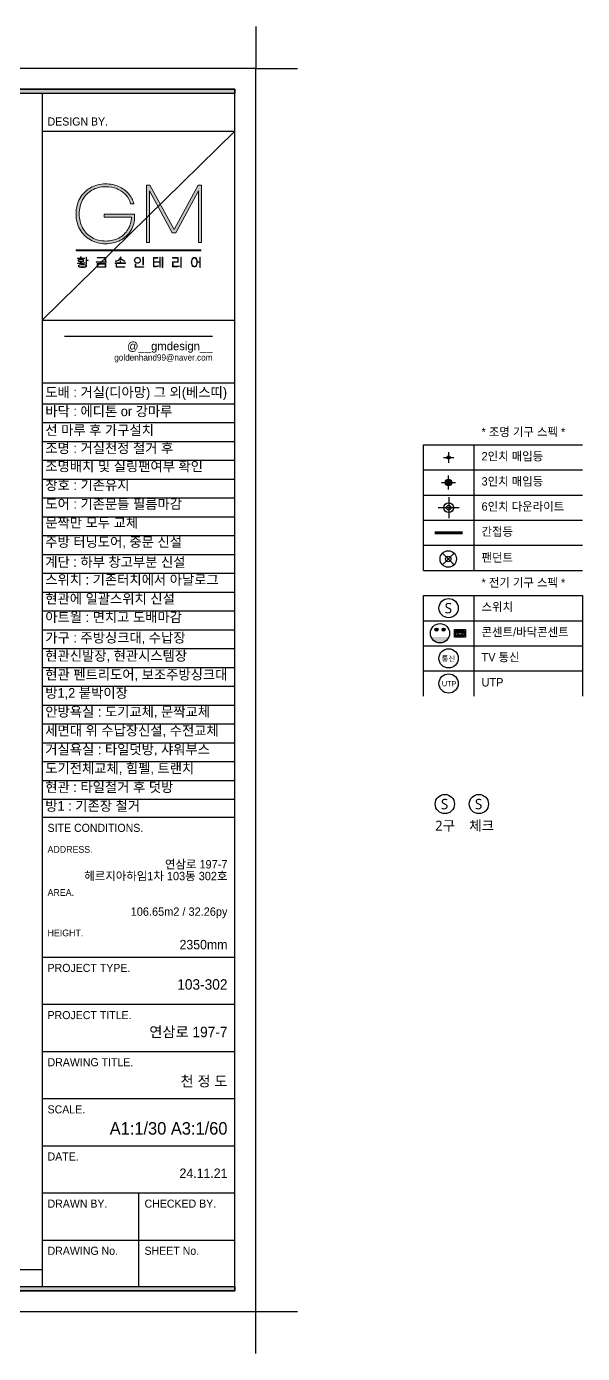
# Model space of a CAD drawing. Extents: x 11416736 to 11582377, y -14295679 to -14163266.
# Drawn here: x 11494408 to 11502382, y -14189016 to -14169996 of the extents above; entities that cross this region are included whole.
import ezdxf
from ezdxf.enums import TextEntityAlignment as Align

# ---------------------------------------------------------------- set-up
doc = ezdxf.new("R2010")
doc.units = 0
doc.header["$LTSCALE"] = 50
doc.header["$MEASUREMENT"] = 0
doc.linetypes.add('HID', pattern=[2.3, 1.5, -0.8])
doc.layers.get('0').update_dxf_attribs({"linetype": 'CONTINUOUS'})
doc.layers.get('DEFPOINTS').update_dxf_attribs({"linetype": 'CONTINUOUS'})
for name, color, linetype in [('0-ELC TEXT', 7, 'CONTINUOUS'), ('06-LIGHT', 4, 'CONTINUOUS'), ('2.글자선', 60, 'CONTINUOUS'), ('8', 8, 'CONTINUOUS'), ('_U+B808_U+C774_U+C5B4 2', 7, 'CONTINUOUS'), ('CEIL_SYM', 4, 'CONTINUOUS'), ('F-SYM', 7, 'CONTINUOUS'), ('FORM(YOURNAME)-11', 1, 'CONTINUOUS'), ('FORM(YOURNAME)-11 @ 1', 1, 'CONTINUOUS'), ('Layer2', 51, 'CONTINUOUS'), ('RC-LIGHT', 7, 'CONTINUOUS'), ('도면층4', 4, 'CONTINUOUS'), ('설비', 7, 'CONTINUOUS')]:
    doc.layers.add(name, color=color, linetype=linetype)
doc.styles.add('YOURNAME', font='HY울릉도M.TTF')
doc.styles.add('맑은 고딕', font='malgun.ttf')
doc.styles.add('코레일둥고', font='Korail_Round_Gothic_Medium.ttf')

# ---------------------------------------------------------------- blocks, each defined once
blk = doc.blocks.new('block 29')
at = {"layer": '_U+B808_U+C774_U+C5B4 2'}
h = blk.add_hatch(color=35, dxfattribs=at)
h.dxf.hatch_style = 2
edge = h.paths.add_edge_path()
edge.add_spline(control_points=[(626.29, -130.32), (626.06, -130.35), (625.8, -130.36), (625.5, -130.36), (625.5, -130.36), (624.38, -130.36), (624.38, -130.36), (624.38, -130.36), (624.38, -130.21), (624.38, -130.21), (624.38, -130.21), (625.42, -130.21), (625.42, -130.21), (625.42, -130.21), (625.42, -129.89), (625.42, -129.89), (625.16, -129.88), (624.96, -129.84), (624.81, -129.76), (624.66, -129.68), (624.58, -129.57), (624.58, -129.44), (624.58, -129.3), (624.66, -129.19), (624.83, -129.1), (625, -129.02), (625.22, -128.98), (625.5, -128.98), (625.79, -128.98), (626.01, -129.02), (626.18, -129.1), (626.34, -129.19), (626.43, -129.3), (626.43, -129.44), (626.43, -129.57), (626.35, -129.68), (626.2, -129.76), (626.05, -129.84), (625.84, -129.89), (625.58, -129.89), (625.58, -129.89), (625.58, -130.21), (625.58, -130.21), (626.18, -130.2), (626.58, -130.16), (626.78, -130.07), (626.78, -130.07), (626.78, -130.22), (626.78, -130.22), (626.68, -130.27), (626.51, -130.3), (626.29, -130.32)], knot_values=[0, 0, 0, 0, 1, 1, 1, 2, 2, 2, 3, 3, 3, 4, 4, 4, 5, 5, 5, 6, 6, 6, 7, 7, 7, 8, 8, 8, 9, 9, 9, 10, 10, 10, 11, 11, 11, 12, 12, 12, 13, 13, 13, 14, 14, 14, 15, 15, 15, 16, 16, 16, 17, 17, 17, 17], degree=3, periodic=0)
h.paths.add_polyline_path([(626.62, -128.8), (624.41, -128.8), (624.41, -128.65), (625.41, -128.65), (625.41, -128.24), (625.58, -128.24), (625.58, -128.65), (626.62, -128.65)])
edge = h.paths.add_edge_path()
edge.add_spline(control_points=[(626.98, -130.76), (627.24, -130.83), (627.37, -130.96), (627.37, -131.13), (627.37, -131.3), (627.24, -131.42), (626.98, -131.5), (626.72, -131.57), (626.39, -131.61), (626, -131.61), (625.61, -131.61), (625.28, -131.57), (625.02, -131.5), (624.76, -131.42), (624.63, -131.3), (624.63, -131.13), (624.63, -130.96), (624.76, -130.83), (625.02, -130.76), (625.28, -130.68), (625.61, -130.65), (626, -130.65), (626.39, -130.65), (626.72, -130.68), (626.98, -130.76)], knot_values=[0, 0, 0, 0, 1, 1, 1, 2, 2, 2, 3, 3, 3, 4, 4, 4, 5, 5, 5, 6, 6, 6, 7, 7, 7, 8, 8, 8, 8], degree=3, periodic=0)
edge = h.paths.add_edge_path()
edge.add_spline(control_points=[(624.95, -129.67), (625.09, -129.72), (625.27, -129.75), (625.5, -129.75), (625.73, -129.75), (625.92, -129.72), (626.06, -129.67), (626.2, -129.61), (626.27, -129.53), (626.27, -129.44), (626.27, -129.34), (626.2, -129.27), (626.06, -129.21), (625.92, -129.15), (625.73, -129.13), (625.5, -129.13), (625.27, -129.13), (625.09, -129.15), (624.95, -129.21), (624.81, -129.27), (624.74, -129.34), (624.74, -129.44), (624.74, -129.53), (624.81, -129.61), (624.95, -129.67)], knot_values=[0, 0, 0, 0, 1, 1, 1, 2, 2, 2, 3, 3, 3, 4, 4, 4, 5, 5, 5, 6, 6, 6, 7, 7, 7, 8, 8, 8, 8], degree=3, periodic=0)
edge = h.paths.add_edge_path()
edge.add_spline(control_points=[(626.83, -131.38), (627.08, -131.33), (627.2, -131.25), (627.2, -131.13), (627.2, -131.01), (627.08, -130.92), (626.83, -130.87), (626.59, -130.82), (626.31, -130.79), (626, -130.79), (625.69, -130.79), (625.41, -130.82), (625.17, -130.87), (624.92, -130.92), (624.8, -131.01), (624.8, -131.13), (624.8, -131.25), (624.92, -131.33), (625.17, -131.38), (625.41, -131.44), (625.69, -131.46), (626, -131.46), (626.31, -131.46), (626.59, -131.44), (626.83, -131.38)], knot_values=[0, 0, 0, 0, 1, 1, 1, 2, 2, 2, 3, 3, 3, 4, 4, 4, 5, 5, 5, 6, 6, 6, 7, 7, 7, 8, 8, 8, 8], degree=3, periodic=0)
h.paths.add_polyline_path([(627.8, -129.28), (627.8, -129.43), (627.29, -129.43), (627.29, -130.53), (627.13, -130.53), (627.13, -128.32), (627.29, -128.32), (627.29, -129.28)])
h = blk.add_hatch(color=35, dxfattribs=at)
h.dxf.hatch_style = 2
h.paths.add_polyline_path([(633.67, -129.92), (630.41, -129.92), (630.41, -129.77), (633.67, -129.77)])
h.paths.add_polyline_path([(633.4, -129.51), (633.24, -129.51), (633.24, -128.55), (630.66, -128.55), (630.66, -128.4), (633.4, -128.4)])
h.paths.add_polyline_path([(633.41, -131.54), (630.67, -131.54), (630.67, -130.36), (633.41, -130.36)])
h.paths.add_polyline_path([(633.25, -131.39), (633.25, -130.51), (630.83, -130.51), (630.83, -131.39)])
h = blk.add_hatch(color=35, dxfattribs=at)
h.dxf.hatch_style = 2
h.paths.add_polyline_path([(639.69, -130.16), (639.69, -130.31), (636.44, -130.31), (636.44, -130.16), (637.98, -130.16), (637.98, -129.51), (638.15, -129.51), (638.15, -130.16)])
edge = h.paths.add_edge_path()
edge.add_spline(control_points=[(637.36, -129.47), (637.09, -129.61), (636.83, -129.68), (636.58, -129.68), (636.58, -129.68), (636.58, -129.53), (636.58, -129.53), (636.8, -129.52), (637.02, -129.46), (637.24, -129.35), (637.47, -129.24), (637.66, -129.08), (637.83, -128.89), (638, -128.7), (638.1, -128.49), (638.15, -128.26), (638.15, -128.26), (638.31, -128.28), (638.31, -128.28), (638.27, -128.46), (638.21, -128.63), (638.1, -128.79), (638.1, -128.79), (639.55, -129.58), (639.55, -129.58), (639.55, -129.58), (639.48, -129.71), (639.48, -129.71), (639.48, -129.71), (638.01, -128.93), (638.01, -128.93), (637.84, -129.15), (637.62, -129.33), (637.36, -129.47)], knot_values=[0, 0, 0, 0, 1, 1, 1, 2, 2, 2, 3, 3, 3, 4, 4, 4, 5, 5, 5, 6, 6, 6, 7, 7, 7, 8, 8, 8, 9, 9, 9, 10, 10, 10, 11, 11, 11, 11], degree=3, periodic=0)
h.paths.add_polyline_path([(636.86, -131.39), (639.51, -131.39), (639.51, -131.54), (636.7, -131.54), (636.7, -130.65), (636.86, -130.65)])
h = blk.add_hatch(color=35, dxfattribs=at)
h.dxf.hatch_style = 2
edge = h.paths.add_edge_path()
edge.add_spline(control_points=[(644.09, -128.5), (644.24, -128.59), (644.35, -128.7), (644.43, -128.84), (644.51, -128.98), (644.55, -129.14), (644.55, -129.31), (644.55, -129.49), (644.51, -129.65), (644.43, -129.79), (644.35, -129.93), (644.24, -130.04), (644.09, -130.13), (643.93, -130.21), (643.75, -130.25), (643.54, -130.25), (643.33, -130.25), (643.15, -130.21), (643, -130.13), (642.85, -130.04), (642.73, -129.93), (642.65, -129.79), (642.57, -129.65), (642.53, -129.49), (642.53, -129.31), (642.53, -129.14), (642.57, -128.98), (642.65, -128.84), (642.73, -128.7), (642.85, -128.59), (643, -128.5), (643.15, -128.42), (643.33, -128.38), (643.54, -128.38), (643.75, -128.38), (643.93, -128.42), (644.09, -128.5)], knot_values=[0, 0, 0, 0, 1, 1, 1, 2, 2, 2, 3, 3, 3, 4, 4, 4, 5, 5, 5, 6, 6, 6, 7, 7, 7, 8, 8, 8, 9, 9, 9, 10, 10, 10, 11, 11, 11, 12, 12, 12, 12], degree=3, periodic=0)
edge = h.paths.add_edge_path()
edge.add_spline(control_points=[(643.1, -128.62), (642.97, -128.69), (642.87, -128.78), (642.8, -128.9), (642.73, -129.02), (642.7, -129.16), (642.7, -129.31), (642.7, -129.47), (642.73, -129.61), (642.8, -129.73), (642.87, -129.85), (642.97, -129.94), (643.1, -130.01), (643.23, -130.07), (643.38, -130.11), (643.54, -130.11), (643.71, -130.11), (643.86, -130.07), (643.99, -130.01), (644.12, -129.94), (644.21, -129.85), (644.28, -129.73), (644.35, -129.61), (644.39, -129.47), (644.39, -129.31), (644.39, -129.16), (644.35, -129.02), (644.28, -128.9), (644.21, -128.78), (644.12, -128.69), (643.99, -128.62), (643.86, -128.56), (643.71, -128.52), (643.54, -128.52), (643.38, -128.52), (643.23, -128.56), (643.1, -128.62)], knot_values=[0, 0, 0, 0, 1, 1, 1, 2, 2, 2, 3, 3, 3, 4, 4, 4, 5, 5, 5, 6, 6, 6, 7, 7, 7, 8, 8, 8, 9, 9, 9, 10, 10, 10, 11, 11, 11, 12, 12, 12, 12], degree=3, periodic=0)
h.paths.add_polyline_path([(642.98, -131.39), (645.58, -131.39), (645.58, -131.54), (642.82, -131.54), (642.82, -130.53), (642.98, -130.53)])
h.paths.add_polyline_path([(645.45, -130.78), (645.29, -130.78), (645.29, -128.32), (645.45, -128.32)])
h = blk.add_hatch(color=35, dxfattribs=at)
h.dxf.hatch_style = 2
edge = h.paths.add_edge_path()
edge.add_spline(control_points=[(649.11, -131.24), (649.37, -131.24), (649.58, -131.22), (649.75, -131.19), (649.92, -131.17), (650.08, -131.12), (650.22, -131.05), (650.22, -131.05), (650.22, -131.21), (650.22, -131.21), (649.97, -131.33), (649.61, -131.39), (649.13, -131.39), (649.13, -131.39), (648.63, -131.39), (648.63, -131.39), (648.63, -131.39), (648.63, -128.48), (648.63, -128.48), (648.63, -128.48), (650.06, -128.48), (650.06, -128.48), (650.06, -128.48), (650.06, -128.63), (650.06, -128.63), (650.06, -128.63), (648.79, -128.63), (648.79, -128.63), (648.79, -128.63), (648.79, -129.81), (648.79, -129.81), (648.79, -129.81), (649.87, -129.81), (649.87, -129.81), (649.87, -129.81), (649.87, -129.96), (649.87, -129.96), (649.87, -129.96), (648.79, -129.96), (648.79, -129.96), (648.79, -129.96), (648.79, -131.24), (648.79, -131.24), (648.79, -131.24), (649.11, -131.24), (649.11, -131.24)], knot_values=[0, 0, 0, 0, 1, 1, 1, 2, 2, 2, 3, 3, 3, 4, 4, 4, 5, 5, 5, 6, 6, 6, 7, 7, 7, 8, 8, 8, 9, 9, 9, 10, 10, 10, 11, 11, 11, 12, 12, 12, 13, 13, 13, 14, 14, 14, 15, 15, 15, 15], degree=3, periodic=0)
h.paths.add_polyline_path([(650.64, -128.35), (650.8, -128.35), (650.8, -131.56), (650.64, -131.56), (650.64, -129.94), (650.06, -129.94), (650.06, -129.79), (650.64, -129.79)])
h.paths.add_polyline_path([(651.57, -128.32), (651.57, -131.62), (651.41, -131.62), (651.41, -128.32)])
h = blk.add_hatch(color=35, dxfattribs=at)
h.dxf.hatch_style = 2
edge = h.paths.add_edge_path()
edge.add_spline(control_points=[(656.55, -129.97), (656.55, -129.97), (654.9, -129.97), (654.9, -129.97), (654.9, -129.97), (654.9, -131.24), (654.9, -131.24), (654.9, -131.24), (656.08, -131.24), (656.08, -131.24), (656.23, -131.24), (656.39, -131.22), (656.55, -131.19), (656.7, -131.17), (656.83, -131.13), (656.93, -131.08), (656.93, -131.08), (656.93, -131.23), (656.93, -131.23), (656.83, -131.28), (656.71, -131.32), (656.55, -131.34), (656.4, -131.37), (656.24, -131.39), (656.08, -131.39), (656.08, -131.39), (654.74, -131.39), (654.74, -131.39), (654.74, -131.39), (654.74, -129.82), (654.74, -129.82), (654.74, -129.82), (656.39, -129.82), (656.39, -129.82), (656.39, -129.82), (656.39, -128.63), (656.39, -128.63), (656.39, -128.63), (654.73, -128.63), (654.73, -128.63), (654.73, -128.63), (654.73, -128.48), (654.73, -128.48), (654.73, -128.48), (656.55, -128.48), (656.55, -128.48), (656.55, -128.48), (656.55, -129.97), (656.55, -129.97)], knot_values=[0, 0, 0, 0, 1, 1, 1, 2, 2, 2, 3, 3, 3, 4, 4, 4, 5, 5, 5, 6, 6, 6, 7, 7, 7, 8, 8, 8, 9, 9, 9, 10, 10, 10, 11, 11, 11, 12, 12, 12, 13, 13, 13, 14, 14, 14, 15, 15, 15, 16, 16, 16, 16], degree=3, periodic=0)
h.paths.add_polyline_path([(657.51, -131.62), (657.34, -131.62), (657.34, -128.32), (657.51, -128.32)])
h = blk.add_hatch(color=35, dxfattribs=at)
h.dxf.hatch_style = 2
edge = h.paths.add_edge_path()
edge.add_spline(control_points=[(663.56, -128.32), (663.56, -128.32), (663.56, -131.62), (663.56, -131.62), (663.56, -131.62), (663.4, -131.62), (663.4, -131.62), (663.4, -131.62), (663.4, -129.94), (663.4, -129.94), (663.4, -129.94), (662.6, -129.94), (662.6, -129.94), (662.6, -130.27), (662.56, -130.54), (662.48, -130.77), (662.4, -130.99), (662.29, -131.16), (662.14, -131.27), (662, -131.38), (661.84, -131.43), (661.65, -131.43), (661.47, -131.43), (661.3, -131.38), (661.16, -131.27), (661.02, -131.16), (660.91, -130.99), (660.82, -130.76), (660.74, -130.54), (660.7, -130.26), (660.7, -129.93), (660.7, -129.6), (660.74, -129.33), (660.82, -129.1), (660.91, -128.88), (661.02, -128.71), (661.16, -128.6), (661.3, -128.49), (661.47, -128.43), (661.65, -128.43), (661.83, -128.43), (661.99, -128.48), (662.13, -128.58), (662.26, -128.68), (662.37, -128.83), (662.46, -129.04), (662.54, -129.24), (662.59, -129.5), (662.6, -129.79), (662.6, -129.79), (663.4, -129.79), (663.4, -129.79), (663.4, -129.79), (663.4, -128.32), (663.4, -128.32), (663.4, -128.32), (663.56, -128.32), (663.56, -128.32)], knot_values=[0, 0, 0, 0, 1, 1, 1, 2, 2, 2, 3, 3, 3, 4, 4, 4, 5, 5, 5, 6, 6, 6, 7, 7, 7, 8, 8, 8, 9, 9, 9, 10, 10, 10, 11, 11, 11, 12, 12, 12, 13, 13, 13, 14, 14, 14, 15, 15, 15, 16, 16, 16, 17, 17, 17, 18, 18, 18, 19, 19, 19, 19], degree=3, periodic=0)
edge = h.paths.add_edge_path()
edge.add_spline(control_points=[(662.06, -131.13), (662.18, -131.03), (662.27, -130.88), (662.34, -130.68), (662.4, -130.48), (662.44, -130.23), (662.44, -129.93), (662.44, -129.64), (662.4, -129.39), (662.34, -129.19), (662.27, -128.98), (662.18, -128.83), (662.06, -128.73), (661.94, -128.63), (661.8, -128.58), (661.65, -128.58), (661.5, -128.58), (661.37, -128.63), (661.25, -128.73), (661.13, -128.83), (661.04, -128.98), (660.97, -129.19), (660.9, -129.39), (660.87, -129.64), (660.87, -129.93), (660.87, -130.23), (660.9, -130.48), (660.97, -130.68), (661.04, -130.88), (661.13, -131.03), (661.25, -131.13), (661.37, -131.23), (661.5, -131.28), (661.65, -131.28), (661.8, -131.28), (661.94, -131.23), (662.06, -131.13)], knot_values=[0, 0, 0, 0, 1, 1, 1, 2, 2, 2, 3, 3, 3, 4, 4, 4, 5, 5, 5, 6, 6, 6, 7, 7, 7, 8, 8, 8, 9, 9, 9, 10, 10, 10, 11, 11, 11, 12, 12, 12, 12], degree=3, periodic=0)
at = {"layer": '_U+B808_U+C774_U+C5B4 2', "lineweight": 0}
for points in [[(626.62, -128.8), (624.41, -128.8), (624.41, -128.65), (625.41, -128.65), (625.41, -128.24), (625.58, -128.24), (625.58, -128.65), (626.62, -128.65), (626.62, -128.8)], [(627.8, -129.28), (627.8, -129.43), (627.29, -129.43), (627.29, -130.53), (627.13, -130.53), (627.13, -128.32), (627.29, -128.32), (627.29, -129.28), (627.8, -129.28)], [(633.67, -129.92), (630.41, -129.92), (630.41, -129.77), (633.67, -129.77), (633.67, -129.92)], [(633.4, -129.51), (633.24, -129.51), (633.24, -128.55), (630.66, -128.55), (630.66, -128.4), (633.4, -128.4), (633.4, -129.51)], [(633.41, -131.54), (630.67, -131.54), (630.67, -130.36), (633.41, -130.36), (633.41, -131.54)], [(633.25, -131.39), (633.25, -130.51), (630.83, -130.51), (630.83, -131.39), (633.25, -131.39)], [(639.69, -130.16), (639.69, -130.31), (636.44, -130.31), (636.44, -130.16), (637.98, -130.16), (637.98, -129.51), (638.15, -129.51), (638.15, -130.16), (639.69, -130.16)], [(636.86, -131.39), (639.51, -131.39), (639.51, -131.54), (636.7, -131.54), (636.7, -130.65), (636.86, -130.65), (636.86, -131.39)], [(642.98, -131.39), (645.58, -131.39), (645.58, -131.54), (642.82, -131.54), (642.82, -130.53), (642.98, -130.53), (642.98, -131.39)], [(645.45, -130.78), (645.29, -130.78), (645.29, -128.32), (645.45, -128.32), (645.45, -130.78)], [(650.64, -128.35), (650.8, -128.35), (650.8, -131.56), (650.64, -131.56), (650.64, -129.94), (650.06, -129.94), (650.06, -129.79), (650.64, -129.79), (650.64, -128.35)], [(651.57, -128.32), (651.57, -131.62), (651.41, -131.62), (651.41, -128.32), (651.57, -128.32)], [(657.51, -131.62), (657.34, -131.62), (657.34, -128.32), (657.51, -128.32), (657.51, -131.62)]]:
    blk.add_lwpolyline(points, dxfattribs=at)
for points, knots in [([(626.29, -130.32), (626.06, -130.35), (625.8, -130.36), (625.5, -130.36), (625.5, -130.36), (624.38, -130.36), (624.38, -130.36), (624.38, -130.36), (624.38, -130.21), (624.38, -130.21), (624.38, -130.21), (625.42, -130.21), (625.42, -130.21), (625.42, -130.21), (625.42, -129.89), (625.42, -129.89), (625.16, -129.88), (624.96, -129.84), (624.81, -129.76), (624.66, -129.68), (624.58, -129.57), (624.58, -129.44), (624.58, -129.3), (624.66, -129.19), (624.83, -129.1), (625, -129.02), (625.22, -128.98), (625.5, -128.98), (625.79, -128.98), (626.01, -129.02), (626.18, -129.1), (626.34, -129.19), (626.43, -129.3), (626.43, -129.44), (626.43, -129.57), (626.35, -129.68), (626.2, -129.76), (626.05, -129.84), (625.84, -129.89), (625.58, -129.89), (625.58, -129.89), (625.58, -130.21), (625.58, -130.21), (626.18, -130.2), (626.58, -130.16), (626.78, -130.07), (626.78, -130.07), (626.78, -130.22), (626.78, -130.22), (626.68, -130.27), (626.51, -130.3), (626.29, -130.32)], [0, 0, 0, 0, 1, 1, 1, 2, 2, 2, 3, 3, 3, 4, 4, 4, 5, 5, 5, 6, 6, 6, 7, 7, 7, 8, 8, 8, 9, 9, 9, 10, 10, 10, 11, 11, 11, 12, 12, 12, 13, 13, 13, 14, 14, 14, 15, 15, 15, 16, 16, 16, 17, 17, 17, 17]), ([(626.98, -130.76), (627.24, -130.83), (627.37, -130.96), (627.37, -131.13), (627.37, -131.3), (627.24, -131.42), (626.98, -131.5), (626.72, -131.57), (626.39, -131.61), (626, -131.61), (625.61, -131.61), (625.28, -131.57), (625.02, -131.5), (624.76, -131.42), (624.63, -131.3), (624.63, -131.13), (624.63, -130.96), (624.76, -130.83), (625.02, -130.76), (625.28, -130.68), (625.61, -130.65), (626, -130.65), (626.39, -130.65), (626.72, -130.68), (626.98, -130.76)], [0, 0, 0, 0, 1, 1, 1, 2, 2, 2, 3, 3, 3, 4, 4, 4, 5, 5, 5, 6, 6, 6, 7, 7, 7, 8, 8, 8, 8]), ([(624.95, -129.67), (625.09, -129.72), (625.27, -129.75), (625.5, -129.75), (625.73, -129.75), (625.92, -129.72), (626.06, -129.67), (626.2, -129.61), (626.27, -129.53), (626.27, -129.44), (626.27, -129.34), (626.2, -129.27), (626.06, -129.21), (625.92, -129.15), (625.73, -129.13), (625.5, -129.13), (625.27, -129.13), (625.09, -129.15), (624.95, -129.21), (624.81, -129.27), (624.74, -129.34), (624.74, -129.44), (624.74, -129.53), (624.81, -129.61), (624.95, -129.67)], [0, 0, 0, 0, 1, 1, 1, 2, 2, 2, 3, 3, 3, 4, 4, 4, 5, 5, 5, 6, 6, 6, 7, 7, 7, 8, 8, 8, 8]), ([(626.83, -131.38), (627.08, -131.33), (627.2, -131.25), (627.2, -131.13), (627.2, -131.01), (627.08, -130.92), (626.83, -130.87), (626.59, -130.82), (626.31, -130.79), (626, -130.79), (625.69, -130.79), (625.41, -130.82), (625.17, -130.87), (624.92, -130.92), (624.8, -131.01), (624.8, -131.13), (624.8, -131.25), (624.92, -131.33), (625.17, -131.38), (625.41, -131.44), (625.69, -131.46), (626, -131.46), (626.31, -131.46), (626.59, -131.44), (626.83, -131.38)], [0, 0, 0, 0, 1, 1, 1, 2, 2, 2, 3, 3, 3, 4, 4, 4, 5, 5, 5, 6, 6, 6, 7, 7, 7, 8, 8, 8, 8]), ([(637.36, -129.47), (637.09, -129.61), (636.83, -129.68), (636.58, -129.68), (636.58, -129.68), (636.58, -129.53), (636.58, -129.53), (636.8, -129.52), (637.02, -129.46), (637.24, -129.35), (637.47, -129.24), (637.66, -129.08), (637.83, -128.89), (638, -128.7), (638.1, -128.49), (638.15, -128.26), (638.15, -128.26), (638.31, -128.28), (638.31, -128.28), (638.27, -128.46), (638.21, -128.63), (638.1, -128.79), (638.1, -128.79), (639.55, -129.58), (639.55, -129.58), (639.55, -129.58), (639.48, -129.71), (639.48, -129.71), (639.48, -129.71), (638.01, -128.93), (638.01, -128.93), (637.84, -129.15), (637.62, -129.33), (637.36, -129.47)], [0, 0, 0, 0, 1, 1, 1, 2, 2, 2, 3, 3, 3, 4, 4, 4, 5, 5, 5, 6, 6, 6, 7, 7, 7, 8, 8, 8, 9, 9, 9, 10, 10, 10, 11, 11, 11, 11]), ([(644.09, -128.5), (644.24, -128.59), (644.35, -128.7), (644.43, -128.84), (644.51, -128.98), (644.55, -129.14), (644.55, -129.31), (644.55, -129.49), (644.51, -129.65), (644.43, -129.79), (644.35, -129.93), (644.24, -130.04), (644.09, -130.13), (643.93, -130.21), (643.75, -130.25), (643.54, -130.25), (643.33, -130.25), (643.15, -130.21), (643, -130.13), (642.85, -130.04), (642.73, -129.93), (642.65, -129.79), (642.57, -129.65), (642.53, -129.49), (642.53, -129.31), (642.53, -129.14), (642.57, -128.98), (642.65, -128.84), (642.73, -128.7), (642.85, -128.59), (643, -128.5), (643.15, -128.42), (643.33, -128.38), (643.54, -128.38), (643.75, -128.38), (643.93, -128.42), (644.09, -128.5)], [0, 0, 0, 0, 1, 1, 1, 2, 2, 2, 3, 3, 3, 4, 4, 4, 5, 5, 5, 6, 6, 6, 7, 7, 7, 8, 8, 8, 9, 9, 9, 10, 10, 10, 11, 11, 11, 12, 12, 12, 12]), ([(643.1, -128.62), (642.97, -128.69), (642.87, -128.78), (642.8, -128.9), (642.73, -129.02), (642.7, -129.16), (642.7, -129.31), (642.7, -129.47), (642.73, -129.61), (642.8, -129.73), (642.87, -129.85), (642.97, -129.94), (643.1, -130.01), (643.23, -130.07), (643.38, -130.11), (643.54, -130.11), (643.71, -130.11), (643.86, -130.07), (643.99, -130.01), (644.12, -129.94), (644.21, -129.85), (644.28, -129.73), (644.35, -129.61), (644.39, -129.47), (644.39, -129.31), (644.39, -129.16), (644.35, -129.02), (644.28, -128.9), (644.21, -128.78), (644.12, -128.69), (643.99, -128.62), (643.86, -128.56), (643.71, -128.52), (643.54, -128.52), (643.38, -128.52), (643.23, -128.56), (643.1, -128.62)], [0, 0, 0, 0, 1, 1, 1, 2, 2, 2, 3, 3, 3, 4, 4, 4, 5, 5, 5, 6, 6, 6, 7, 7, 7, 8, 8, 8, 9, 9, 9, 10, 10, 10, 11, 11, 11, 12, 12, 12, 12]), ([(649.11, -131.24), (649.37, -131.24), (649.58, -131.22), (649.75, -131.19), (649.92, -131.17), (650.08, -131.12), (650.22, -131.05), (650.22, -131.05), (650.22, -131.21), (650.22, -131.21), (649.97, -131.33), (649.61, -131.39), (649.13, -131.39), (649.13, -131.39), (648.63, -131.39), (648.63, -131.39), (648.63, -131.39), (648.63, -128.48), (648.63, -128.48), (648.63, -128.48), (650.06, -128.48), (650.06, -128.48), (650.06, -128.48), (650.06, -128.63), (650.06, -128.63), (650.06, -128.63), (648.79, -128.63), (648.79, -128.63), (648.79, -128.63), (648.79, -129.81), (648.79, -129.81), (648.79, -129.81), (649.87, -129.81), (649.87, -129.81), (649.87, -129.81), (649.87, -129.96), (649.87, -129.96), (649.87, -129.96), (648.79, -129.96), (648.79, -129.96), (648.79, -129.96), (648.79, -131.24), (648.79, -131.24), (648.79, -131.24), (649.11, -131.24), (649.11, -131.24)], [0, 0, 0, 0, 1, 1, 1, 2, 2, 2, 3, 3, 3, 4, 4, 4, 5, 5, 5, 6, 6, 6, 7, 7, 7, 8, 8, 8, 9, 9, 9, 10, 10, 10, 11, 11, 11, 12, 12, 12, 13, 13, 13, 14, 14, 14, 15, 15, 15, 15]), ([(656.55, -129.97), (656.55, -129.97), (654.9, -129.97), (654.9, -129.97), (654.9, -129.97), (654.9, -131.24), (654.9, -131.24), (654.9, -131.24), (656.08, -131.24), (656.08, -131.24), (656.23, -131.24), (656.39, -131.22), (656.55, -131.19), (656.7, -131.17), (656.83, -131.13), (656.93, -131.08), (656.93, -131.08), (656.93, -131.23), (656.93, -131.23), (656.83, -131.28), (656.71, -131.32), (656.55, -131.34), (656.4, -131.37), (656.24, -131.39), (656.08, -131.39), (656.08, -131.39), (654.74, -131.39), (654.74, -131.39), (654.74, -131.39), (654.74, -129.82), (654.74, -129.82), (654.74, -129.82), (656.39, -129.82), (656.39, -129.82), (656.39, -129.82), (656.39, -128.63), (656.39, -128.63), (656.39, -128.63), (654.73, -128.63), (654.73, -128.63), (654.73, -128.63), (654.73, -128.48), (654.73, -128.48), (654.73, -128.48), (656.55, -128.48), (656.55, -128.48), (656.55, -128.48), (656.55, -129.97), (656.55, -129.97)], [0, 0, 0, 0, 1, 1, 1, 2, 2, 2, 3, 3, 3, 4, 4, 4, 5, 5, 5, 6, 6, 6, 7, 7, 7, 8, 8, 8, 9, 9, 9, 10, 10, 10, 11, 11, 11, 12, 12, 12, 13, 13, 13, 14, 14, 14, 15, 15, 15, 16, 16, 16, 16]), ([(663.56, -128.32), (663.56, -128.32), (663.56, -131.62), (663.56, -131.62), (663.56, -131.62), (663.4, -131.62), (663.4, -131.62), (663.4, -131.62), (663.4, -129.94), (663.4, -129.94), (663.4, -129.94), (662.6, -129.94), (662.6, -129.94), (662.6, -130.27), (662.56, -130.54), (662.48, -130.77), (662.4, -130.99), (662.29, -131.16), (662.14, -131.27), (662, -131.38), (661.84, -131.43), (661.65, -131.43), (661.47, -131.43), (661.3, -131.38), (661.16, -131.27), (661.02, -131.16), (660.91, -130.99), (660.82, -130.76), (660.74, -130.54), (660.7, -130.26), (660.7, -129.93), (660.7, -129.6), (660.74, -129.33), (660.82, -129.1), (660.91, -128.88), (661.02, -128.71), (661.16, -128.6), (661.3, -128.49), (661.47, -128.43), (661.65, -128.43), (661.83, -128.43), (661.99, -128.48), (662.13, -128.58), (662.26, -128.68), (662.37, -128.83), (662.46, -129.04), (662.54, -129.24), (662.59, -129.5), (662.6, -129.79), (662.6, -129.79), (663.4, -129.79), (663.4, -129.79), (663.4, -129.79), (663.4, -128.32), (663.4, -128.32), (663.4, -128.32), (663.56, -128.32), (663.56, -128.32)], [0, 0, 0, 0, 1, 1, 1, 2, 2, 2, 3, 3, 3, 4, 4, 4, 5, 5, 5, 6, 6, 6, 7, 7, 7, 8, 8, 8, 9, 9, 9, 10, 10, 10, 11, 11, 11, 12, 12, 12, 13, 13, 13, 14, 14, 14, 15, 15, 15, 16, 16, 16, 17, 17, 17, 18, 18, 18, 19, 19, 19, 19]), ([(662.06, -131.13), (662.18, -131.03), (662.27, -130.88), (662.34, -130.68), (662.4, -130.48), (662.44, -130.23), (662.44, -129.93), (662.44, -129.64), (662.4, -129.39), (662.34, -129.19), (662.27, -128.98), (662.18, -128.83), (662.06, -128.73), (661.94, -128.63), (661.8, -128.58), (661.65, -128.58), (661.5, -128.58), (661.37, -128.63), (661.25, -128.73), (661.13, -128.83), (661.04, -128.98), (660.97, -129.19), (660.9, -129.39), (660.87, -129.64), (660.87, -129.93), (660.87, -130.23), (660.9, -130.48), (660.97, -130.68), (661.04, -130.88), (661.13, -131.03), (661.25, -131.13), (661.37, -131.23), (661.5, -131.28), (661.65, -131.28), (661.8, -131.28), (661.94, -131.23), (662.06, -131.13)], [0, 0, 0, 0, 1, 1, 1, 2, 2, 2, 3, 3, 3, 4, 4, 4, 5, 5, 5, 6, 6, 6, 7, 7, 7, 8, 8, 8, 9, 9, 9, 10, 10, 10, 11, 11, 11, 12, 12, 12, 12])]:
    blk.add_open_spline(points, degree=3, knots=knots, dxfattribs=at)
blk = doc.blocks.new('block 30')
at = {"layer": '_U+B808_U+C774_U+C5B4 2'}
h = blk.add_hatch(color=35, dxfattribs=at)
h.dxf.hatch_style = 2
edge = h.paths.add_edge_path()
edge.add_spline(control_points=[(637.53, -105.82), (638.78, -106.37), (639.83, -107.12), (640.66, -108.08), (641.5, -109.03), (642.06, -110.11), (642.35, -111.29), (642.35, -111.29), (641.36, -111.29), (641.36, -111.29), (641.11, -110.26), (640.6, -109.33), (639.84, -108.5), (639.08, -107.68), (638.14, -107.03), (637.02, -106.57), (635.9, -106.11), (634.7, -105.88), (633.42, -105.88), (631.78, -105.88), (630.32, -106.25), (629.04, -106.99), (627.76, -107.73), (626.76, -108.76), (626.05, -110.08), (625.33, -111.4), (624.97, -112.88), (624.97, -114.53), (624.97, -116.2), (625.33, -117.69), (626.05, -119), (626.76, -120.31), (627.77, -121.34), (629.05, -122.08), (630.34, -122.82), (631.82, -123.19), (633.49, -123.19), (634.98, -123.19), (636.34, -122.87), (637.56, -122.23), (638.78, -121.59), (639.75, -120.69), (640.47, -119.53), (641.18, -118.38), (641.57, -117.05), (641.61, -115.55), (641.61, -115.55), (632.88, -115.55), (632.88, -115.55), (632.88, -115.55), (632.88, -114.65), (632.88, -114.65), (632.88, -114.65), (642.63, -114.65), (642.63, -114.65), (642.63, -114.65), (642.63, -115.25), (642.63, -115.25), (642.63, -116.97), (642.23, -118.49), (641.42, -119.84), (640.6, -121.18), (639.49, -122.22), (638.08, -122.96), (636.67, -123.7), (635.11, -124.07), (633.39, -124.07), (631.57, -124.07), (629.95, -123.66), (628.52, -122.85), (627.09, -122.03), (625.98, -120.89), (625.18, -119.44), (624.37, -117.99), (623.97, -116.36), (623.97, -114.53), (623.97, -112.71), (624.37, -111.08), (625.18, -109.63), (625.98, -108.18), (627.09, -107.04), (628.52, -106.22), (629.95, -105.41), (631.57, -105), (633.39, -105), (634.89, -105), (636.27, -105.27), (637.53, -105.82)], knot_values=[0, 0, 0, 0, 1, 1, 1, 2, 2, 2, 3, 3, 3, 4, 4, 4, 5, 5, 5, 6, 6, 6, 7, 7, 7, 8, 8, 8, 9, 9, 9, 10, 10, 10, 11, 11, 11, 12, 12, 12, 13, 13, 13, 14, 14, 14, 15, 15, 15, 16, 16, 16, 17, 17, 17, 18, 18, 18, 19, 19, 19, 20, 20, 20, 21, 21, 21, 22, 22, 22, 23, 23, 23, 24, 24, 24, 25, 25, 25, 26, 26, 26, 27, 27, 27, 28, 28, 28, 29, 29, 29, 29], degree=3, periodic=0)
h = blk.add_hatch(color=35, dxfattribs=at)
h.dxf.hatch_style = 2
h.paths.add_polyline_path([(646.36, -105.39), (647.49, -105.39), (655.18, -119.56), (662.86, -105.39), (663.97, -105.39), (663.97, -123.68), (662.98, -123.68), (662.98, -107.17), (655.73, -120.53), (654.6, -120.53), (647.35, -107.17), (647.35, -123.68), (646.36, -123.68)])
at = {"layer": '_U+B808_U+C774_U+C5B4 2', "lineweight": 0}
blk.add_lwpolyline([(646.36, -105.39), (647.49, -105.39), (655.18, -119.56), (662.86, -105.39), (663.97, -105.39), (663.97, -123.68), (662.98, -123.68), (662.98, -107.17), (655.73, -120.53), (654.6, -120.53), (647.35, -107.17), (647.35, -123.68), (646.36, -123.68), (646.36, -105.39)], dxfattribs=at)
blk.add_open_spline([(637.53, -105.82), (638.78, -106.37), (639.83, -107.12), (640.66, -108.08), (641.5, -109.03), (642.06, -110.11), (642.35, -111.29), (642.35, -111.29), (641.36, -111.29), (641.36, -111.29), (641.11, -110.26), (640.6, -109.33), (639.84, -108.5), (639.08, -107.68), (638.14, -107.03), (637.02, -106.57), (635.9, -106.11), (634.7, -105.88), (633.42, -105.88), (631.78, -105.88), (630.32, -106.25), (629.04, -106.99), (627.76, -107.73), (626.76, -108.76), (626.05, -110.08), (625.33, -111.4), (624.97, -112.88), (624.97, -114.53), (624.97, -116.2), (625.33, -117.69), (626.05, -119), (626.76, -120.31), (627.77, -121.34), (629.05, -122.08), (630.34, -122.82), (631.82, -123.19), (633.49, -123.19), (634.98, -123.19), (636.34, -122.87), (637.56, -122.23), (638.78, -121.59), (639.75, -120.69), (640.47, -119.53), (641.18, -118.38), (641.57, -117.05), (641.61, -115.55), (641.61, -115.55), (632.88, -115.55), (632.88, -115.55), (632.88, -115.55), (632.88, -114.65), (632.88, -114.65), (632.88, -114.65), (642.63, -114.65), (642.63, -114.65), (642.63, -114.65), (642.63, -115.25), (642.63, -115.25), (642.63, -116.97), (642.23, -118.49), (641.42, -119.84), (640.6, -121.18), (639.49, -122.22), (638.08, -122.96), (636.67, -123.7), (635.11, -124.07), (633.39, -124.07), (631.57, -124.07), (629.95, -123.66), (628.52, -122.85), (627.09, -122.03), (625.98, -120.89), (625.18, -119.44), (624.37, -117.99), (623.97, -116.36), (623.97, -114.53), (623.97, -112.71), (624.37, -111.08), (625.18, -109.63), (625.98, -108.18), (627.09, -107.04), (628.52, -106.22), (629.95, -105.41), (631.57, -105), (633.39, -105), (634.89, -105), (636.27, -105.27), (637.53, -105.82)], degree=3, knots=[0, 0, 0, 0, 1, 1, 1, 2, 2, 2, 3, 3, 3, 4, 4, 4, 5, 5, 5, 6, 6, 6, 7, 7, 7, 8, 8, 8, 9, 9, 9, 10, 10, 10, 11, 11, 11, 12, 12, 12, 13, 13, 13, 14, 14, 14, 15, 15, 15, 16, 16, 16, 17, 17, 17, 18, 18, 18, 19, 19, 19, 20, 20, 20, 21, 21, 21, 22, 22, 22, 23, 23, 23, 24, 24, 24, 25, 25, 25, 26, 26, 26, 27, 27, 27, 28, 28, 28, 29, 29, 29, 29], dxfattribs=at)
blk = doc.blocks.new('block 28')
at = {"layer": '_U+B808_U+C774_U+C5B4 2'}
for name in ['block 30', 'block 29']:
    blk.add_blockref(name, (0, 0), dxfattribs=at)
blk = doc.blocks.new('block 27')
at = {"layer": '_U+B808_U+C774_U+C5B4 2'}
h = blk.add_hatch(color=35, dxfattribs=at)
h.dxf.hatch_style = 2
h.paths.add_polyline_path([(663.76, -126.35), (623.97, -126.35), (623.97, -125.94), (663.76, -125.94)])
at = {"layer": '_U+B808_U+C774_U+C5B4 2', "lineweight": 0}
blk.add_lwpolyline([(663.76, -126.35), (623.97, -126.35), (623.97, -125.94), (663.76, -125.94), (663.76, -126.35)], dxfattribs=at)
at = {"layer": '_U+B808_U+C774_U+C5B4 2'}
blk.add_blockref('block 28', (0, 0), dxfattribs=at)
blk = doc.blocks.new('FORM-PLAN')
at = {"layer": 'FORM(YOURNAME)-11'}
h = blk.add_hatch(color=256, dxfattribs=at)
h.dxf.hatch_style = 1
h.paths.add_polyline_path([(-71444, 55115), (10556, 55115), (10556, 54915), (-71444, 54915)])
h.paths.add_polyline_path([(-71444, -2085), (10556, -2085), (10556, -2285), (-71444, -2285)])
at = {"layer": 'DEFPOINTS', "color": 158}
for p, q in [((1346, 54915), (1346, -2085)), ((10556, 53115), (1346, 44093)), ((1346, 53115), (10556, 53115)), ((1346, 44093), (10556, 44093)), ((1346, -1285), (-71444, -1285))]:
    blk.add_line(p, q, dxfattribs=at)
at = {"layer": 'DEFPOINTS', "color": 1}
for points in [[(11556, 58115), (11556, 56115), (13556, 56115)], [(11556, -5285), (11556, -3285), (13556, -3285)]]:
    blk.add_lwpolyline(points, dxfattribs=at)
at = {"layer": 'DEFPOINTS', "color": 158}
blk.add_lwpolyline([(-71444, -2285), (10556, -2285), (10556, 55115), (-71444, 55115)], close=True, dxfattribs=at)
at = {"layer": 'FORM(YOURNAME)-11', "color": 251}
blk.add_line((2415, 43323), (9487, 43323), dxfattribs=at)
at = {"layer": 'FORM(YOURNAME)-11', "color": 14}
for p, q in [((1346, 41093), (10556, 41093)), ((1346, 40093), (10556, 40093)), ((1346, 39193), (10556, 39193)), ((1346, 38293), (10556, 38293)), ((1346, 37393), (10556, 37393)), ((1346, 36493), (10556, 36493)), ((1346, 35593), (10556, 35593)), ((1346, 34693), (10556, 34693)), ((1346, 33793), (10556, 33793)), ((1346, 32893), (10556, 32893)), ((1346, 31993), (10556, 31993)), ((1346, 31093), (10556, 31093)), ((1346, 30193), (10556, 30193)), ((1346, 29293), (10556, 29293)), ((1346, 28393), (10556, 28393)), ((1346, 27493), (10556, 27493)), ((1346, 26593), (10556, 26593)), ((1346, 25693), (10556, 25693)), ((1346, 24793), (10556, 24793)), ((1346, 23893), (10556, 23893)), ((1346, 22993), (10556, 22993)), ((1346, 22093), (10556, 22093)), ((1346, 21193), (10556, 21193)), ((1346, 20344), (10556, 20344)), ((1346, 13651), (10556, 13651)), ((1346, 11398), (10556, 11398)), ((1346, 9146), (10556, 9146)), ((1346, 6893), (10556, 6893)), ((1346, 4641), (10556, 4641)), ((1346, 2388), (10556, 2388)), ((5951, 2388), (5951, -2085)), ((1346, 136), (10556, 136))]:
    blk.add_line(p, q, dxfattribs=at)
at = {"layer": 'FORM(YOURNAME)-11', "color": 250}
blk.add_lwpolyline([(-72444, -3285), (11556, -3285), (11556, 56115), (-72444, 56115)], close=True, dxfattribs=at)
at = {"layer": 'FORM(YOURNAME)-11'}
for points in [[(-71444, 55115), (10556, 55115), (10556, 54915), (-71444, 54915)], [(-71444, -2085), (10556, -2085), (10556, -2285), (-71444, -2285)]]:
    blk.add_lwpolyline(points, close=True, dxfattribs=at)
at = {"layer": '_U+B808_U+C774_U+C5B4 2', "xscale": 150, "yscale": 150, "zscale": 150}
blk.add_blockref('block 27', (-90629, 66345), dxfattribs=at)
at = {"layer": 'FORM(YOURNAME)-11', "color": 14, "style": 'YOURNAME'}
for s, height, p in [('DESIGN BY.', 386.1, (1603, 53577)), ('SITE CONDITIONS.', 386.14, (1603, 19829)), ('PROJECT TYPE.', 386.14, (1603, 13136)), ('PROJECT TITLE.', 386.14, (1603, 10883)), ('DRAWING TITLE.', 386.14, (1603, 8631)), ('SCALE.', 386.1, (1603, 6378)), ('DATE.', 386.1, (1603, 4126)), ('DRAWN BY.', 386.1, (1603, 1873)), ('CHECKED BY.', 386.14, (6240, 1873)), ('DRAWING No.', 386.14, (1603, -379)), ('SHEET No.', 386.1, (6240, -379))]:
    blk.add_text(s, height=height, dxfattribs=at).set_placement(p, align=Align.MIDDLE_LEFT)
for s, height, width, p in [('@__gmdesign__', 400, 1.03, (9487, 42649)), ('goldenhand99@naver.com', 300, 0.995, (9487, 42154))]:
    blk.add_text(s, height=height, dxfattribs=dict(at, width=width)).set_placement(p, align=Align.RIGHT)
at = {"layer": 'FORM(YOURNAME)-11', "color": 251, "style": 'YOURNAME'}
for s, p in [('ADDRESS.', (1603, 18799)), ('AREA.', (1603, 16740)), ('HEIGHT.', (1603, 14809))]:
    blk.add_text(s, height=321.8, dxfattribs=at).set_placement(p, align=Align.MIDDLE_LEFT)
at = {"layer": 'FORM(YOURNAME)-11', "color": 3, "style": 'YOURNAME'}
for tag, height, p in [('1', 450, (9905, 18188)), ('2', 450, (9905, 17544)), ('3', 450, (9905, 16257)), ('4', 450, (9905, 14326)), ('5', 515, (9905, 12009)), ('6', 515, (9905, 9757)), ('7', 515, (9905, 7504)), ('8', 515, (9905, 5252)), ('9', 515, (9905, 2999)), ('10', 515, (5655, 811)), ('11', 515, (9905, 747)), ('12', 515, (5655, -1441)), ('13', 515, (9905, -1441))]:
    blk.add_attdef(tag, text='', height=height, dxfattribs=at).set_placement(p, align=Align.MIDDLE_RIGHT)
blk = doc.blocks.new('*U327')
at = {"layer": 'F-SYM'}
ref = blk.add_blockref('FORM-PLAN', (11494229, -14187431), dxfattribs=dict(at, xscale=0.3, yscale=0.3, zscale=0.3))
ref.add_attrib('4', '2350mm', dxfattribs={"layer": 'FORM(YOURNAME)-11 @ 1', "color": 3, "height": 135, "style": 'YOURNAME'}).set_placement((11497290, -14183156), align=Align.MIDDLE_RIGHT)
ref.add_attrib('3', '106.65m2 / 32.26py', dxfattribs={"layer": 'FORM(YOURNAME)-11 @ 1', "color": 3, "height": 120, "style": 'YOURNAME'}).set_placement((11497290, -14182683), align=Align.MIDDLE_RIGHT)
ref.add_attrib('2', '헤르지아하임1차 103동 302호', dxfattribs={"layer": 'FORM(YOURNAME)-11 @ 1', "color": 3, "height": 120, "style": 'YOURNAME'}).set_placement((11497290, -14182173), align=Align.MIDDLE_RIGHT)
ref.add_attrib('1', '연삼로 197-7', dxfattribs={"layer": 'FORM(YOURNAME)-11 @ 1', "color": 3, "height": 120, "style": 'YOURNAME'}).set_placement((11497290, -14182005), align=Align.MIDDLE_RIGHT)
ref.add_attrib('5', '103-302', dxfattribs={"layer": 'FORM(YOURNAME)-11 @ 1', "color": 3, "height": 150, "style": 'YOURNAME'}).set_placement((11497290, -14183727), align=Align.MIDDLE_RIGHT)
ref.add_attrib('6', '연삼로 197-7', dxfattribs={"layer": 'FORM(YOURNAME)-11 @ 1', "color": 3, "height": 150, "style": 'YOURNAME'}).set_placement((11497290, -14184408), align=Align.MIDDLE_RIGHT)
ref.add_attrib('7', '천 정 도', dxfattribs={"layer": 'FORM(YOURNAME)-11 @ 1', "color": 3, "height": 150, "style": 'YOURNAME'}).set_placement((11497290, -14185113), align=Align.MIDDLE_RIGHT)
ref.add_attrib('8', 'A1:1/30 A3:1/60', dxfattribs={"layer": 'FORM(YOURNAME)-11 @ 1', "color": 3, "height": 180, "style": 'YOURNAME'}).set_placement((11497290, -14185790), align=Align.MIDDLE_RIGHT)
ref.add_attrib('9', '24.11.21', dxfattribs={"layer": 'FORM(YOURNAME)-11 @ 1', "color": 3, "height": 135, "style": 'YOURNAME'}).set_placement((11497290, -14186433), align=Align.MIDDLE_RIGHT)
blk = doc.blocks.new('ADDDD')
at = {"layer": 'CEIL_SYM', "color": 1, "linetype": 'Continuous'}
for p, q in [((101438, 99576), (101438, 99176)), ((101238, 99376), (101638, 99376))]:
    blk.add_line(p, q, dxfattribs=at)
at = {"layer": 'CEIL_SYM', "color": 4, "linetype": 'Continuous'}
blk.add_circle((101438, 99376), 95, dxfattribs=at)
at = {"layer": 'CEIL_SYM', "color": 7, "linetype": 'Continuous'}
blk.add_circle((101438, 99376), 45, dxfattribs=at)
blk = doc.blocks.new('1s')
at = {"linetype": 'Continuous'}
h = blk.add_hatch(color=4, dxfattribs=at)
h.dxf.hatch_style = 1
edge = h.paths.add_edge_path()
edge.add_arc((11539327, -14281066), 13.8, 0, 360)
at = {"color": 1, "linetype": 'Continuous'}
for p, q in [((11539327, -14280966), (11539327, -14281166)), ((11539427, -14281066), (11539227, -14281066))]:
    blk.add_line(p, q, dxfattribs=at)
at = {"color": 4, "linetype": 'Continuous'}
for radius in [31.5, 13.8]:
    blk.add_circle((11539327, -14281066), radius, dxfattribs=at)
blk = doc.blocks.new('1')
at = {"linetype": 'Continuous'}
h = blk.add_hatch(color=4, dxfattribs=at)
h.dxf.hatch_style = 1
edge = h.paths.add_edge_path()
edge.add_arc((11539653, -14273504), 56.2, 0, 360)
at = {"color": 1, "linetype": 'Continuous'}
for p, q in [((11539520, -14273504), (11539787, -14273504)), ((11539653, -14273637), (11539653, -14273370))]:
    blk.add_line(p, q, dxfattribs=at)
at = {"color": 4, "linetype": 'Continuous'}
for radius in [62.2, 56.2]:
    blk.add_circle((11539653, -14273504), radius, dxfattribs=at)
blk = doc.blocks.new('egoo')
at = {"layer": 'Layer2'}
h = blk.add_hatch(color=140, dxfattribs=at)
edge = h.paths.add_edge_path()
edge.add_arc((1015645, 443434), 22.3, 0, 360)
h = blk.add_hatch(color=140, dxfattribs=at)
edge = h.paths.add_edge_path()
edge.add_arc((1015748, 443434), 22.3, 0, 360)
h = blk.add_hatch(color=140, dxfattribs=at)
edge = h.paths.add_edge_path()
edge.add_line((1015826, 443329), (1015567, 443329))
edge.add_ellipse((1015696, 443381), major_axis=(99, 99), ratio=1, start_angle=156.9578, end_angle=293.0422)
at = {"layer": 'Layer2', "color": 140}
for centre, radius in [((1015696, 443381), 140), ((1015645, 443434), 22.3), ((1015748, 443434), 22.3)]:
    blk.add_circle(centre, radius, dxfattribs=at)
blk = doc.blocks.new('SW')
at = {"layer": '설비', "color": 140}
blk.add_circle((11533254, -14277699), 184, dxfattribs=at)
at = {"layer": '설비', "color": 140, "insert": (11533320, -14277601), "char_height": 197.14, "attachment_point": 3, "style": '코레일둥고'}
blk.add_mtext_dynamic_manual_height_columns('{\\fMalgun Gothic|b0|i0|c129|p50;S}', width=314.33, gutter_width=2.19, heights=[0], dxfattribs=at)
blk = doc.blocks.new('FLOORCPMN')
at = {"layer": '설비', "color": 140}
for p, q in [((352045, -84933), (351878, -84933)), ((352045, -84963), (351878, -84963))]:
    blk.add_line(p, q, dxfattribs=at)
for points in [[(351854, -84876), (352069, -84876), (352069, -85021), (351854, -85021)], [(351878, -84900), (352045, -84900), (352045, -84997), (351878, -84997)]]:
    blk.add_lwpolyline(points, close=True, dxfattribs=at)
blk.add_circle((351962, -84948), 48.5, dxfattribs=at)

msp = doc.modelspace()

# ---------------------------------------------------------------- linework, layer by layer
at = {"layer": '0-ELC TEXT'}
for p, q in [((11500821.9, -14175992.8), (11500821.9, -14177792.8)), ((11500101.9, -14176352.8), (11502381.9, -14176352.8)), ((11500101.9, -14176712.8), (11502381.9, -14176712.8)), ((11500101.9, -14177072.8), (11502381.9, -14177072.8)), ((11500101.9, -14177432.8), (11502381.9, -14177432.8)), ((11500101.9, -14177792.8), (11502381.9, -14177792.8)), ((11500821.9, -14178152.8), (11500821.9, -14179592.8)), ((11500101.9, -14178512.8), (11502381.9, -14178512.8)), ((11500101.9, -14178872.8), (11502381.9, -14178872.8)), ((11500101.9, -14179232.8), (11502381.9, -14179232.8))]:
    msp.add_line(p, q, dxfattribs=at)
for points in [[(11500101.9, -14177792.8), (11500101.9, -14175992.8), (11502381.9, -14175992.8)], [(11500101.9, -14179592.8), (11500101.9, -14178152.8), (11502381.9, -14178152.8), (11502381.9, -14179592.8)]]:
    msp.add_lwpolyline(points, dxfattribs=at)
at = {"layer": '06-LIGHT', "color": 1, "linetype": 'HID', "const_width": 43.2}
msp.add_lwpolyline([(11500262.7, -14177252.8), (11500661.1, -14177252.8)], dxfattribs=at)
at = {"layer": '8'}
for p, q in [((11500541.7, -14177711.2), (11500374.6, -14177544.1)), ((11500374.6, -14177711.2), (11500541.7, -14177544.1))]:
    msp.add_line(p, q, dxfattribs=at)
at = {"layer": '8', "color": 4}
msp.add_circle((11500456.5, -14177628.4), 118.1, dxfattribs=at)
at = {"layer": '8'}
msp.add_circle((11500456.5, -14177628.4), 39.4, dxfattribs=at)
at = {"layer": '설비', "color": 140}
for centre in [(11500461.9, -14179052.8), (11500461.9, -14179412.8)]:
    msp.add_circle(centre, 138, dxfattribs=at)

# ---------------------------------------------------------------- block references
at = {"layer": 'CEIL_SYM', "xscale": 0.75, "yscale": 0.75, "zscale": 0.75}
msp.add_blockref('ADDDD', (11424384.7, -14251424.9), dxfattribs=at)
at = {"layer": 'RC-LIGHT', "xscale": 0.75, "yscale": 0.75, "zscale": 0.75, "rotation": 90}
msp.add_blockref('1s', (789662.7, -22830668.2), dxfattribs=at)
at = {"layer": 'RC-LIGHT', "xscale": 0.75, "yscale": 0.75, "zscale": 0.75}
msp.add_blockref('1', (2845721.7, -3471405), dxfattribs=at)
at = {"layer": 'RC-LIGHT', "color": 140, "xscale": 0.75, "yscale": 0.75, "zscale": 0.75}
msp.add_blockref('FLOORCPMN', (11236653.6, -14114981.6), dxfattribs=at)
at = {"layer": '도면층4'}
msp.add_blockref('*U327', (0, 0), dxfattribs=at)
at = {"layer": '설비', "color": 140}
for name, p, xscale, yscale, zscale in [('SW', (2850521.3, -3470058.3), 0.75, 0.75, 0.75), ('egoo', (10499152.4, -14615740.3), 0.9857143043153586, 0.9857143043153586, 0.9857143043153586), ('SW', (2850467.1, -3472866.7), 0.75, 0.75, 0.75), ('SW', (2850955.3, -3472866.7), 0.75, 0.75, 0.75)]:
    msp.add_blockref(name, p, dxfattribs=dict(at, xscale=xscale, yscale=yscale, zscale=zscale))

# ---------------------------------------------------------------- texts
at = {"layer": '0-ELC TEXT', "style": '코레일둥고'}
for s, height, p in [('도배 : 거실(디아망) 그 외(베스띠)', 140, (11494677.8, -14175308.7)), ('바닥 : 에디톤 or 강마루', 140, (11494677.8, -14175581.3)), ('선 마루 후 가구설치', 140, (11494677.8, -14175851.3)), ('* 조명 기구 스펙 *', 120, (11500934.5, -14175867.5)), ('조명 : 거실천정 철거 후 ', 140, (11494677.8, -14176109.5)), ('2인치 매입등', 120, (11500934.5, -14176216)), ('조명배치 및 실링팬여부 확인', 140, (11494677.8, -14176369.9)), ('창호 : 기존유지', 140, (11494677.8, -14176639.5)), ('3인치 매입등', 120, (11500934.5, -14176576)), ('도어 : 기존문틀 필름마감', 140, (11494677.8, -14176909.5)), ('6인치 다운라이트', 120, (11500934.5, -14176936)), ('문짝만 모두 교체', 140, (11494677, -14177178.1)), ('주방 터닝도어, 중문 신설', 140, (11494677, -14177454.4)), ('간접등', 120, (11500934.5, -14177296)), ('계단 : 하부 창고부분 신설', 140, (11494677, -14177741.4)), ('팬던트', 120, (11500934.5, -14177668.5)), ('스위치 : 기존터치에서 아날로그', 140, (11494677, -14177995.6)), ('* 전기 기구 스펙 *', 120, (11500934.5, -14178027.5)), ('현관에 일괄스위치 신설', 140, (11494677, -14178268.1)), ('스위치', 120, (11500934.5, -14178376)), ('아트월 : 면치고 도배마감', 140, (11494677, -14178532.3)), ('콘센트/바닥콘센트', 120, (11500934.5, -14178736)), ('가구 : 주방싱크대, 수납장', 140, (11494677.8, -14178826)), ('현관신발장, 현관시스템장', 140, (11494677, -14179086)), ('TV 통신', 120, (11500934.5, -14179096)), ('현관 펜트리도어, 보조주방싱크대', 140, (11494677, -14179356)), ('UTP', 120, (11500934.5, -14179456)), ('방1,2 붙박이장', 140, (11494677, -14179618.4)), ('안방욕실 : 도기교체, 문짝교체', 140, (11494677, -14179888.4)), ('세면대 위 수납장신설, 수전교체', 140, (11494677, -14180158.4)), ('거실욕실 : 타일덧방, 샤워부스', 140, (11494677, -14180428.4)), ('도기전체교체, 힘펠, 트랜치', 140, (11494677, -14180698.4)), ('현관 : 타일철거 후 덧방', 140, (11494677, -14180968.4)), ('방1 : 기존장 철거', 140, (11494677, -14181238.4))]:
    msp.add_text(s, height=height, dxfattribs=at).set_placement(p)
at = {"layer": '2.글자선', "color": 30, "style": '맑은 고딕'}
for s, p in [('2구', (11500269.3, -14181379.8)), ('체크', (11500757.4, -14181379.8))]:
    msp.add_text(s, height=142.6, dxfattribs=at).set_placement(p, align=Align.TOP_LEFT)
at = {"layer": '설비', "color": 140, "style": '코레일둥고'}
for s, p in [('통신', (11500362, -14179094.5)), ('UTP', (11500365.2, -14179454))]:
    msp.add_text(s, height=75, dxfattribs=at).set_placement(p)

doc.saveas('drawing.dxf')
